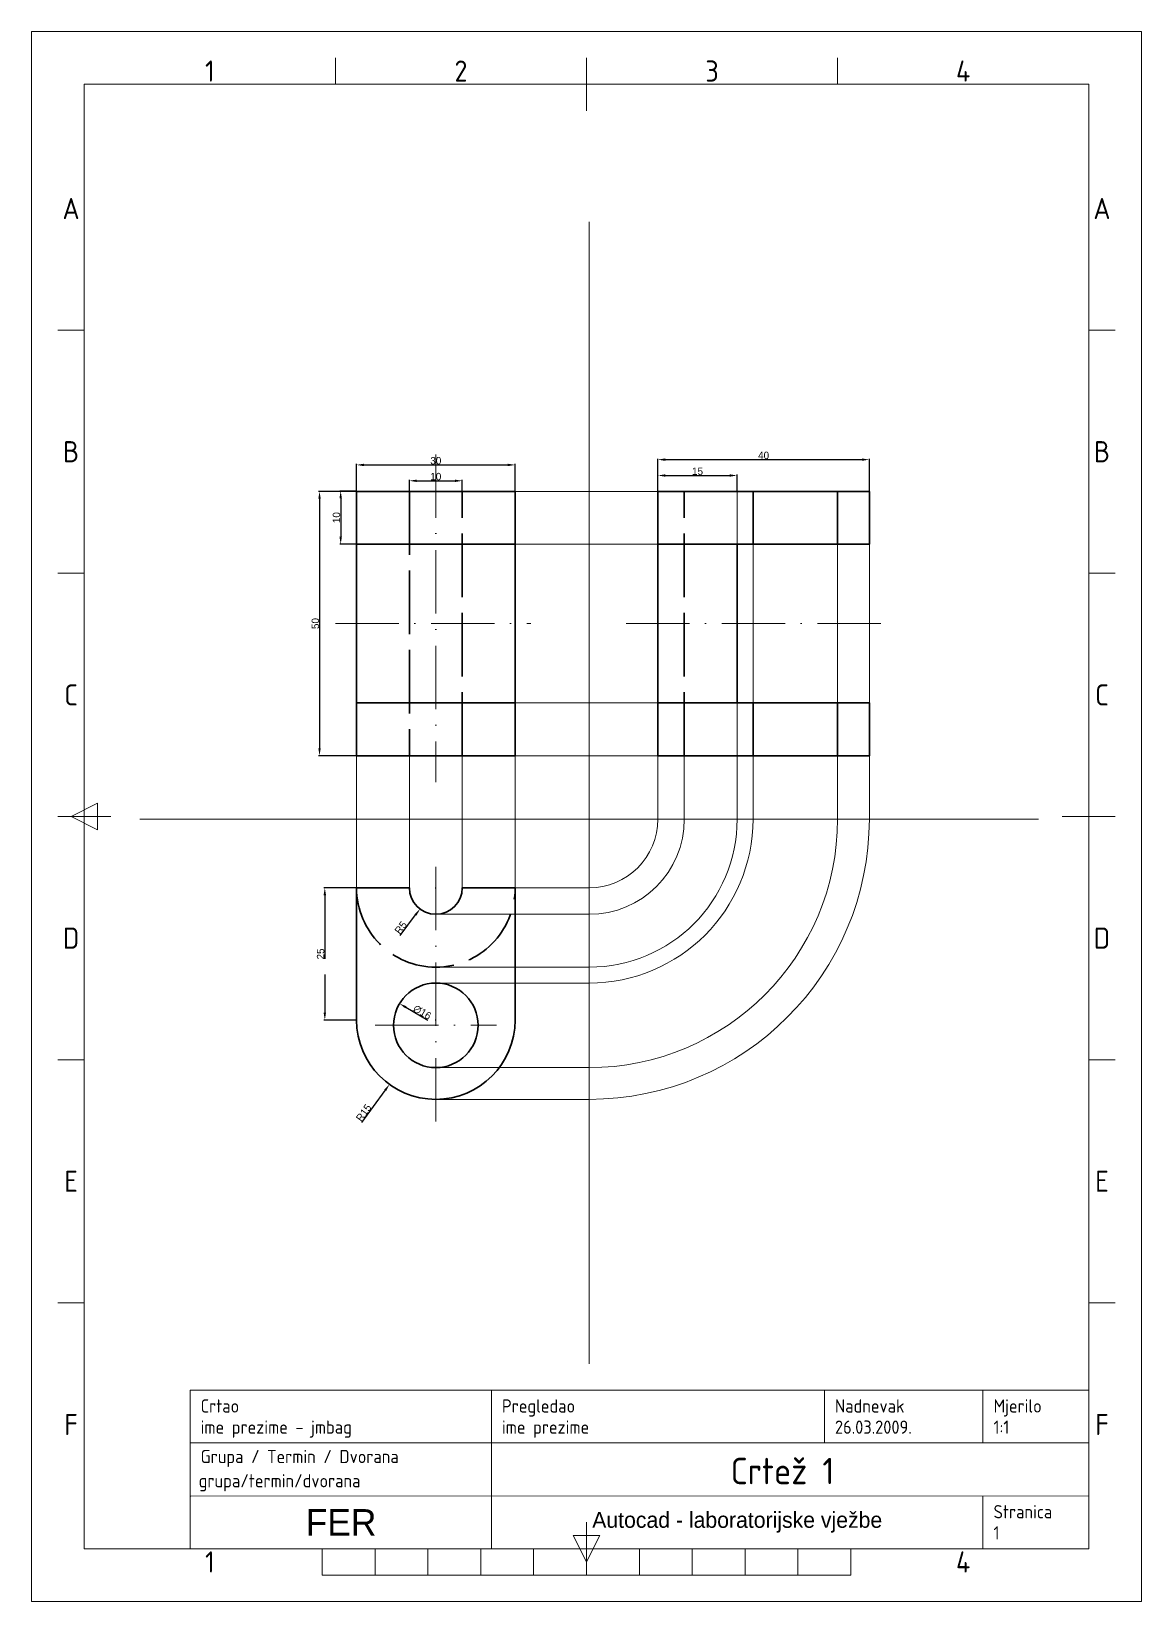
# Paper-space layout 'pdf2' of a CAD drawing. Header units: inches, sheet in millimetres. Extents: x 0 to 210, y 0 to 297.
# The model-space entities are those that its viewports show. They can reach past a viewport. Long polylines and large blocks are cut down to what shows.
import ezdxf
from ezdxf.enums import TextEntityAlignment as Align

# ---------------------------------------------------------------- set-up
doc = ezdxf.new("R2010")
doc.units = ezdxf.units.IN
doc.header["$MEASUREMENT"] = 0
doc.linetypes.add('ACAD_ISO02W100', pattern=[15, 12, -3])
doc.linetypes.add('ACAD_ISO10W100', pattern=[18, 12, -3, 0, -3])
for name, color, linetype, lineweight, true_color in [('bridovi', 7, 'Continuous', 30, 0x000000), ('kote', 7, 'ACAD_ISO02W100', 15, 0x000000), ('nev-brid', 7, 'ACAD_ISO02W100', 30, 0x000000)]:
    doc.layers.add(name, color=color, linetype=linetype, lineweight=lineweight, true_color=true_color)
for name, color, linetype, lineweight in [('FRAME 050', 7, 'Continuous', 0), ('FRAME 070', 7, 'Continuous', 0), ('FRAME 200', 8, 'Continuous', 0), ('pom', 3, 'Continuous', 15), ('simetrale', 10, 'ACAD_ISO10W100', 15), ('TEKST SASTAVNICE', 7, 'Continuous', 0), ('Viewport', 7, 'Continuous', 0)]:
    doc.layers.add(name, color=color, linetype=linetype, lineweight=lineweight)
doc.styles.add('ISO Proportional', font='')
doc.styles.get('ISO Proportional').set_extended_font_data('isocp.shx')
doc.dimstyles.get("Standard").update_dxf_attribs({"dimtxt": 1.4, "dimasz": 1.4, "dimexe": 0.18, "dimexo": 0.0625, "dimgap": 0.09, "dimtad": 1, "dimdec": 0, "dimzin": 0, "dimdsep": 46, "dimtxsty": 'Standard', "dimcen": 0.09, "dimadec": 0, "dimazin": 0, "dimtfac": 1, "dimtdec": 0, "dimtofl": 0, "dimtmove": 0, "dimatfit": 3, "dimfxl": 1, "dimtolj": 1, "dimtzin": 0, "dimarcsym": 0})

# ---------------------------------------------------------------- blocks, each defined once
blk = doc.blocks.new('ISO_A4_FER_AutoCAD[1].dwg')
at = {"layer": 'FRAME 050'}
for p, q in [((57.5, 287), (57.5, 292)), ((105, 282), (105, 292)), ((152.5, 287), (152.5, 292)), ((10, 240.5), (5, 240.5)), ((205, 240.5), (200, 240.5)), ((10, 194.5), (5, 194.5)), ((205, 194.5), (200, 194.5)), ((7.5, 148.5), (12.5, 151)), ((12.5, 151), (12.5, 146)), ((5, 148.5), (15, 148.5)), ((12.5, 146), (7.5, 148.5)), ((195, 148.5), (205, 148.5)), ((10, 102.5), (5, 102.5)), ((205, 102.5), (200, 102.5)), ((10, 56.5), (5, 56.5)), ((205, 56.5), (200, 56.5)), ((105, 10), (105, 15)), ((105, 7.5), (102.5, 12.5)), ((102.5, 12.5), (107.5, 12.5)), ((107.5, 12.5), (105, 7.5)), ((55, 5), (55, 10)), ((65, 5), (65, 10)), ((75, 5), (75, 10)), ((85, 5), (85, 10)), ((95, 5), (95, 10)), ((105, 10), (105, 5)), ((115, 5), (115, 10)), ((125, 5), (125, 10)), ((135, 5), (135, 10)), ((145, 5), (145, 10)), ((155, 5), (155, 10)), ((55, 5), (155, 5))]:
    blk.add_line(p, q, dxfattribs=at)
at = {"layer": 'FRAME 070'}
for p, q in [((10, 287), (10, 10)), ((200, 287), (10, 287)), ((200, 10), (200, 287)), ((30, 40), (200, 40)), ((30, 10), (30, 40)), ((87, 30), (87, 40)), ((150, 30), (150, 40)), ((180, 30), (180, 40)), ((30, 30), (200, 30)), ((87.01, 10.02), (87.02, 30)), ((30.13, 19.97), (200, 20)), ((180, 10), (180, 20)), ((10, 10), (200, 10))]:
    blk.add_line(p, q, dxfattribs=at)
at = {"layer": 'FRAME 200'}
for p, q in [((0, 297), (0, 287)), ((10, 297), (0, 297)), ((210, 297), (200, 297)), ((210, 287), (210, 297)), ((0, 0), (0, 10)), ((210, 0), (210, 10)), ((0, 0), (10, 0)), ((210, 0), (200, 0))]:
    blk.add_line(p, q, dxfattribs=at)
at = {"layer": 'Viewport'}
for p, q in [((10, 287), (30, 287)), ((10, 10), (10, 287)), ((200, 281), (200, 46)), ((30, 40), (30, 10)), ((30, 10), (10, 10))]:
    blk.add_line(p, q, dxfattribs=at)
at = {"layer": 'FRAME 050', "style": 'ISO Proportional'}
for s, p in [('1', (33.75, 289.5)), ('2', (81.25, 289.5)), ('3', (128.75, 289.5)), ('4', (176.25, 289.5)), ('A', (7.5, 263.5)), ('A', (202.5, 263.5)), ('B', (7.5, 217.5)), ('B', (202.5, 217.5)), ('C', (7.5, 171.5)), ('C', (202.5, 171.5)), ('D', (7.5, 125.5)), ('D', (202.5, 125.5)), ('E', (7.5, 79.5)), ('E', (202.5, 79.5)), ('F', (7.5, 33.5)), ('F', (202.5, 33.5)), ('1', (33.75, 7.5)), ('4', (176.25, 7.5))]:
    blk.add_text(s, height=4, dxfattribs=at).set_placement(p, align=Align.MIDDLE_CENTER)
at = {"layer": 'FRAME 070', "linetype": 'Continuous', "lineweight": 0, "attachment_point": 5}
for s, insert, char_height, width in [('FER', (58.57, 14.99), 5, 56.8833), ('Autocad - laboratorijske vježbe', (133.51, 15), 3, 92.9897)]:
    blk.add_mtext(s, dxfattribs=dict(at, insert=insert, char_height=char_height, width=width))
at = {"layer": 'TEKST SASTAVNICE', "linetype": 'Continuous', "lineweight": 0, "char_height": 2.5, "attachment_point": 1, "style": 'ISO Proportional'}
for s, insert, width in [('Crtao', (32, 38.25), 9.5238), ('Pregledao', (89, 38.25), 17.619), ('Nadnevak', (152, 38.25), 17.0238), ('Mjerilo', (182, 38.25), 11.1905), ('Stranica', (182, 18.25), 14.6429)]:
    blk.add_mtext(s, dxfattribs=dict(at, insert=insert, width=width))
at = {"layer": 'TEKST SASTAVNICE', "linetype": 'Continuous', "lineweight": 0, "insert": (32, 28.69), "char_height": 2.5, "width": 52.2994, "attachment_point": 1}
blk.add_mtext('{\\Fisocp|c238;Grupa / Termin / Dvorana}', dxfattribs=at)
at = {"layer": 'TEKST SASTAVNICE', "style": 'ISO Proportional'}
for tag, p in [('IME_I_PREZIME/MB', (32, 33)), ('IME_I_PREZIME_ASISTENTA', (89, 33)), ('NADNEVAK', (152, 33)), ('MJERILO', (182, 33)), ('GRUPA/TERMIN/DVORANA', (31.64, 22.86)), ('STR_BR', (182, 13))]:
    blk.add_attdef(tag, text='', height=2.5, dxfattribs=at).set_placement(p, align=Align.MIDDLE_LEFT)
blk.add_attdef('NAZIV_CRTEZA', text='', height=5, dxfattribs=at).set_placement((142.08, 24.7), align=Align.MIDDLE_CENTER)
blk = doc.blocks.new('*D0')
at = {"layer": 'Defpoints', "color": 0}
for p in [(71, 177), (61, 175), (71, 175)]:
    blk.add_point(p, dxfattribs=at)
at = {"layer": 'kote', "color": 0, "lineweight": -2}
for p, q in [((61, 175.06), (61, 177.18)), ((62.4, 177), (69.6, 177)), ((71, 175.06), (71, 177.18))]:
    blk.add_line(p, q, dxfattribs=at)
at = {"layer": 'kote', "color": 0}
for points in [[(62.4, 177.23), (62.4, 176.77), (61, 177)], [(69.6, 177.23), (69.6, 176.77), (71, 177)]]:
    blk.add_solid(points, dxfattribs=at)
at = {"layer": 'kote', "color": 0, "insert": (66, 177.79), "char_height": 1.4, "attachment_point": 5}
blk.add_mtext('\\A1;10', dxfattribs=at)
blk = doc.blocks.new('*D1')
at = {"layer": 'Defpoints', "color": 0, "linetype": 'Continuous'}
for p in [(81, 180), (51, 175), (81, 175)]:
    blk.add_point(p, dxfattribs=at)
at = {"layer": 'kote', "color": 0, "linetype": 'Continuous', "lineweight": -2}
for p, q in [((51, 175.06), (51, 180.18)), ((52.4, 180), (79.6, 180)), ((81, 175.06), (81, 180.18))]:
    blk.add_line(p, q, dxfattribs=at)
at = {"layer": 'kote', "color": 0, "linetype": 'Continuous'}
for points in [[(52.4, 180.23), (52.4, 179.77), (51, 180)], [(79.6, 180.23), (79.6, 179.77), (81, 180)]]:
    blk.add_solid(points, dxfattribs=at)
at = {"layer": 'kote', "color": 0, "linetype": 'Continuous', "lineweight": 15, "insert": (66, 180.79), "char_height": 1.4, "attachment_point": 5}
blk.add_mtext('\\A1;30', dxfattribs=at)
blk = doc.blocks.new('*D2')
at = {"layer": 'Defpoints', "color": 0, "linetype": 'Continuous'}
for p in [(51, 175.06), (48, 165), (51, 165)]:
    blk.add_point(p, dxfattribs=at)
at = {"layer": 'kote', "color": 0, "linetype": 'Continuous', "lineweight": -2}
for p, q in [((50.94, 175.06), (47.82, 175.06)), ((48, 173.66), (48, 166.4)), ((50.94, 165), (47.82, 165))]:
    blk.add_line(p, q, dxfattribs=at)
at = {"layer": 'kote', "color": 0, "linetype": 'Continuous'}
for points in [[(47.77, 173.66), (48.23, 173.66), (48, 175.06)], [(47.77, 166.4), (48.23, 166.4), (48, 165)]]:
    blk.add_solid(points, dxfattribs=at)
at = {"layer": 'kote', "color": 0, "linetype": 'Continuous', "lineweight": 15, "insert": (47.21, 170.03), "char_height": 1.4, "attachment_point": 5, "rotation": 90}
blk.add_mtext('\\A1;10', dxfattribs=at)
blk = doc.blocks.new('*D3')
at = {"layer": 'Defpoints', "color": 0, "linetype": 'Continuous'}
for p in [(51, 175), (44, 125), (51, 125)]:
    blk.add_point(p, dxfattribs=at)
at = {"layer": 'kote', "color": 0, "linetype": 'Continuous', "lineweight": -2}
for p, q in [((50.94, 175), (43.82, 175)), ((44, 173.6), (44, 126.4)), ((50.94, 125), (43.82, 125))]:
    blk.add_line(p, q, dxfattribs=at)
at = {"layer": 'kote', "color": 0, "linetype": 'Continuous'}
for points in [[(43.77, 173.6), (44.23, 173.6), (44, 175)], [(43.77, 126.4), (44.23, 126.4), (44, 125)]]:
    blk.add_solid(points, dxfattribs=at)
at = {"layer": 'kote', "color": 0, "linetype": 'Continuous', "lineweight": 15, "insert": (43.21, 150), "char_height": 1.4, "attachment_point": 5, "rotation": 90}
blk.add_mtext('\\A1;50', dxfattribs=at)
blk = doc.blocks.new('*D5')
at = {"layer": 'Defpoints', "color": 0, "linetype": 'Continuous'}
for p in [(66, 100), (63, 96)]:
    blk.add_point(p, dxfattribs=at)
at = {"layer": 'kote', "color": 0, "linetype": 'Continuous', "lineweight": -2}
for p, q in [((65.91, 100), (66.09, 100)), ((66, 99.91), (66, 100.09)), ((59.25, 90.99), (62.16, 94.88))]:
    blk.add_line(p, q, dxfattribs=at)
at = {"layer": 'kote', "color": 0, "linetype": 'Continuous'}
blk.add_solid([(61.97, 95.02), (62.35, 94.74), (63, 96)], dxfattribs=at)
at = {"layer": 'kote', "color": 0, "linetype": 'Continuous', "lineweight": 15, "insert": (59.37, 92.47), "char_height": 1.4, "attachment_point": 5, "rotation": 53.1301}
blk.add_mtext('\\A1;R5', dxfattribs=at)
blk = doc.blocks.new('*D6')
at = {"layer": 'Defpoints', "color": 0, "linetype": 'Continuous'}
for p in [(66, 75), (57.22, 62.84)]:
    blk.add_point(p, dxfattribs=at)
at = {"layer": 'kote', "color": 0, "linetype": 'Continuous', "lineweight": -2}
for p, q in [((65.91, 75), (66.09, 75)), ((66, 74.91), (66, 75.09)), ((51.99, 55.6), (56.4, 61.7))]:
    blk.add_line(p, q, dxfattribs=at)
at = {"layer": 'kote', "color": 0, "linetype": 'Continuous'}
blk.add_solid([(56.21, 61.84), (56.59, 61.57), (57.22, 62.84)], dxfattribs=at)
at = {"layer": 'kote', "color": 0, "linetype": 'Continuous', "lineweight": 15, "insert": (52.36, 57.46), "char_height": 1.4, "attachment_point": 5, "rotation": 54.1623}
blk.add_mtext('\\A1;R15', dxfattribs=at)
blk = doc.blocks.new('*D13')
at = {"layer": 'Defpoints', "color": 0, "linetype": 'ByBlock'}
for p in [(123, 178), (108, 175), (123, 175)]:
    blk.add_point(p, dxfattribs=at)
at = {"layer": 'kote', "color": 0, "linetype": 'ByBlock', "lineweight": -2}
for p, q in [((108, 175.06), (108, 178.18)), ((109.4, 178), (121.6, 178)), ((123, 175.06), (123, 178.18))]:
    blk.add_line(p, q, dxfattribs=at)
at = {"layer": 'kote', "color": 0, "linetype": 'ByBlock'}
for points in [[(109.4, 178.23), (109.4, 177.77), (108, 178)], [(121.6, 178.23), (121.6, 177.77), (123, 178)]]:
    blk.add_solid(points, dxfattribs=at)
at = {"layer": 'kote', "color": 0, "linetype": 'ByBlock', "lineweight": 15, "insert": (115.5, 178.79), "char_height": 1.4, "attachment_point": 5}
blk.add_mtext('\\A1;15', dxfattribs=at)
blk = doc.blocks.new('*D14')
at = {"layer": 'Defpoints', "color": 0, "linetype": 'ByBlock'}
for p in [(148, 181), (108, 175), (148, 175)]:
    blk.add_point(p, dxfattribs=at)
at = {"layer": 'kote', "color": 0, "linetype": 'ByBlock', "lineweight": -2}
for p, q in [((108, 175.06), (108, 181.18)), ((148, 175.06), (148, 181.18)), ((109.4, 181), (146.6, 181))]:
    blk.add_line(p, q, dxfattribs=at)
at = {"layer": 'kote', "color": 0, "linetype": 'ByBlock'}
for points in [[(109.4, 181.23), (109.4, 180.77), (108, 181)], [(146.6, 181.23), (146.6, 180.77), (148, 181)]]:
    blk.add_solid(points, dxfattribs=at)
at = {"layer": 'kote', "color": 0, "linetype": 'ByBlock', "lineweight": 15, "insert": (128, 181.79), "char_height": 1.4, "attachment_point": 5}
blk.add_mtext('\\A1;40', dxfattribs=at)
blk = doc.blocks.new('*D15')
at = {"layer": 'Defpoints', "color": 0}
for p in [(51, 100), (45, 75), (51, 75)]:
    blk.add_point(p, dxfattribs=at)
at = {"layer": 'kote', "color": 0, "lineweight": -2}
for p, q in [((50.94, 100), (44.82, 100)), ((45, 98.6), (45, 76.4)), ((50.94, 75), (44.82, 75))]:
    blk.add_line(p, q, dxfattribs=at)
at = {"layer": 'kote', "color": 0}
for points in [[(44.77, 98.6), (45.23, 98.6), (45, 100)], [(44.77, 76.4), (45.23, 76.4), (45, 75)]]:
    blk.add_solid(points, dxfattribs=at)
at = {"layer": 'kote', "color": 0, "insert": (44.21, 87.5), "char_height": 1.4, "attachment_point": 5, "rotation": 90}
blk.add_mtext('\\A1;25', dxfattribs=at)
blk = doc.blocks.new('*D17')
at = {"layer": 'Defpoints', "color": 0}
for p in [(59.14, 78.12), (72.86, 69.88)]:
    blk.add_point(p, dxfattribs=at)
at = {"layer": 'kote', "color": 0, "lineweight": -2}
blk.add_line((64.5, 74.9), (60.34, 77.4), dxfattribs=at)
at = {"layer": 'kote', "color": 0}
blk.add_solid([(60.46, 77.6), (60.22, 77.2), (59.14, 78.12)], dxfattribs=at)
at = {"layer": 'kote', "color": 0, "insert": (63.43, 76.47), "char_height": 1.4, "attachment_point": 5, "rotation": 329.0362}
blk.add_mtext('\\A1;∅16', dxfattribs=at)

msp = doc.modelspace()

# ---------------------------------------------------------------- linework, layer by layer
at = {"layer": 'bridovi'}
for p, q in [((81, 175), (51, 175)), ((51, 175), (51, 125)), ((108, 175), (108, 125)), ((148, 175), (148, 165)), ((51, 165), (81, 165)), ((148, 165), (108, 165)), ((123, 135), (123, 165)), ((81, 135), (51, 135)), ((148, 135), (108, 135)), ((108, 135), (123, 135)), ((148, 125), (148, 135)), ((51, 125), (81, 125)), ((108, 125), (148, 125)), ((51, 100), (61, 100)), ((51, 75), (51, 100)), ((71, 100), (81, 100)), ((81, 75), (81, 100))]:
    msp.add_line(p, q, dxfattribs=at)
at = {"layer": 'bridovi', "lineweight": 30}
for p, q in [((81, 125), (81, 175)), ((108, 175), (148, 175))]:
    msp.add_line(p, q, dxfattribs=at)
at = {"layer": 'bridovi'}
msp.add_circle((66, 74), 8, dxfattribs=at)
for centre, radius in [((66, 100), 5), ((66, 75), 15)]:
    msp.add_arc(centre, radius, 180, 0, dxfattribs=at)
at = {"layer": 'kote'}
msp.add_line((108, 175), (123, 175), dxfattribs=at)
at = {"layer": 'nev-brid'}
for p, q in [((61, 175), (61, 125)), ((71, 125), (71, 175)), ((113, 125), (113, 175)), ((126, 165), (126, 175)), ((142, 165), (142, 175)), ((126, 125), (126, 135)), ((142, 125), (142, 135))]:
    msp.add_line(p, q, dxfattribs=at)
msp.add_arc((66, 100), 15, 180, 0, dxfattribs=at)
at = {"layer": 'pom', "color": 82}
for p, q in [((95, 10), (95, 226)), ((10, 113), (180, 113))]:
    msp.add_line(p, q, dxfattribs=at)
at = {"layer": 'pom'}
for p, q in [((81, 175), (108, 175)), ((123, 165), (123, 175)), ((81, 165), (108, 165)), ((126, 135), (126, 165)), ((142, 135), (142, 165)), ((148, 135), (148, 165)), ((81, 135), (108, 135)), ((123, 125), (123, 135)), ((51, 125), (51, 100)), ((61, 125), (61, 100)), ((71, 125), (71, 100)), ((81, 125), (108, 125)), ((81, 125), (81, 100)), ((108, 113), (108, 125)), ((113, 113), (113, 125)), ((123, 113), (123, 125)), ((126, 113), (126, 125)), ((142, 113), (142, 125)), ((148, 113), (148, 125)), ((95, 100), (81, 100)), ((66, 95), (95, 95)), ((66, 85), (95, 85)), ((66, 82), (95, 82)), ((66, 66), (95, 66)), ((66, 60), (95, 60))]:
    msp.add_line(p, q, dxfattribs=at)
for radius in [13, 53, 18, 28, 31, 47]:
    msp.add_arc((95, 113), radius, 270, 0, dxfattribs=at)
at = {"layer": 'simetrale'}
for p, q in [((66, 182), (66, 120)), ((47, 150), (84, 150)), ((102, 150), (153, 150)), ((66, 104), (66, 55)), ((54.5, 74), (77.5, 74))]:
    msp.add_line(p, q, dxfattribs=at)

# ---------------------------------------------------------------- dimensions: what is measured, and where the dimension line sits
at = {"layer": 'kote', "linetype": 'Continuous', "lineweight": 15}
dim = msp.add_linear_dim(base=(81, 180), p1=(51, 175), p2=(81, 175), dimstyle='Standard', dxfattribs=at)
dim.commit()
dim.dimension.update_dxf_attribs({"geometry": '*D1', "text_midpoint": (66, 180.79)})
at = {"layer": 'kote', "linetype": 'ByBlock', "lineweight": 15}
for base, p2, picture, middle in [((148, 181), (148, 175), '*D14', (128, 181)), ((123, 178), (123, 175), '*D13', (115.5, 178))]:
    dim = msp.add_linear_dim(base=base, p1=(108, 175), p2=p2, dimstyle='Standard', dxfattribs=at)
    dim.commit()
    dim.dimension.update_dxf_attribs({"geometry": picture, "text_midpoint": middle, "dimtype": 160})
at = {"layer": 'kote'}
dim = msp.add_linear_dim(base=(71, 177), p1=(61, 175), p2=(71, 175), dimstyle='Standard', dxfattribs=at)
dim.commit()
dim.dimension.update_dxf_attribs({"geometry": '*D0', "text_midpoint": (66, 177.79)})
at = {"layer": 'kote', "linetype": 'Continuous', "lineweight": 15}
for base, p1, p2, picture, middle in [((44, 125), (51, 175), (51, 125), '*D3', (43.21, 150)), ((48, 165), (51, 175.06), (51, 165), '*D2', (47.21, 170.03))]:
    dim = msp.add_linear_dim(base=base, p1=p1, p2=p2, angle=90, dimstyle='Standard', dxfattribs=at)
    dim.commit()
    dim.dimension.update_dxf_attribs({"geometry": picture, "text_midpoint": middle})
at = {"layer": 'kote'}
dim = msp.add_linear_dim(base=(45, 75), p1=(51, 100), p2=(51, 75), angle=90, dimstyle='Standard', dxfattribs=at)
dim.commit()
dim.dimension.update_dxf_attribs({"geometry": '*D15', "text_midpoint": (44.21, 87.5)})
at = {"layer": 'kote', "linetype": 'Continuous', "lineweight": 15}
for center, mpoint, picture, middle in [((66, 100), (63, 96), '*D5', (60, 92)), ((66, 75), (57.22, 62.84), '*D6', (53, 57))]:
    dim = msp.add_radius_dim(center=center, mpoint=mpoint, dimstyle='Standard', dxfattribs=at)
    dim.commit()
    dim.dimension.update_dxf_attribs({"geometry": picture, "text_midpoint": middle, "dimtype": 164})
at = {"layer": 'kote'}
dim = msp.add_diameter_dim_2p(p1=(72.86, 69.88), p2=(59.14, 78.12), dimstyle='Standard', dxfattribs=at)
dim.commit()
dim.dimension.update_dxf_attribs({"geometry": '*D17', "text_midpoint": (63.02, 75.79), "dimtype": 163})

psp = doc.layouts.new('pdf2')

# ---------------------------------------------------------------- block references
at = {"layer": 'kote'}
psp.add_blockref('ISO_A4_FER_AutoCAD[1].dwg', (0, 0), dxfattribs=at).add_auto_attribs({'IME_I_PREZIME/MB': 'ime prezime - jmbag', 'IME_I_PREZIME_ASISTENTA': 'ime prezime', 'NADNEVAK': '26.03.2009.', 'NAZIV_CRTEZA': 'Crtež 1', 'MJERILO': '1:1', 'STR_BR': '1', 'GRUPA/TERMIN/DVORANA': 'grupa/termin/dvorana'})

# ---------------------------------------------------------------- viewports
psp.add_viewport(center=(105, 148.5), size=(210, 297), view_center_point=(94.5, 113.5), view_height=297, dxfattribs=at)

doc.saveas('drawing.dxf')
